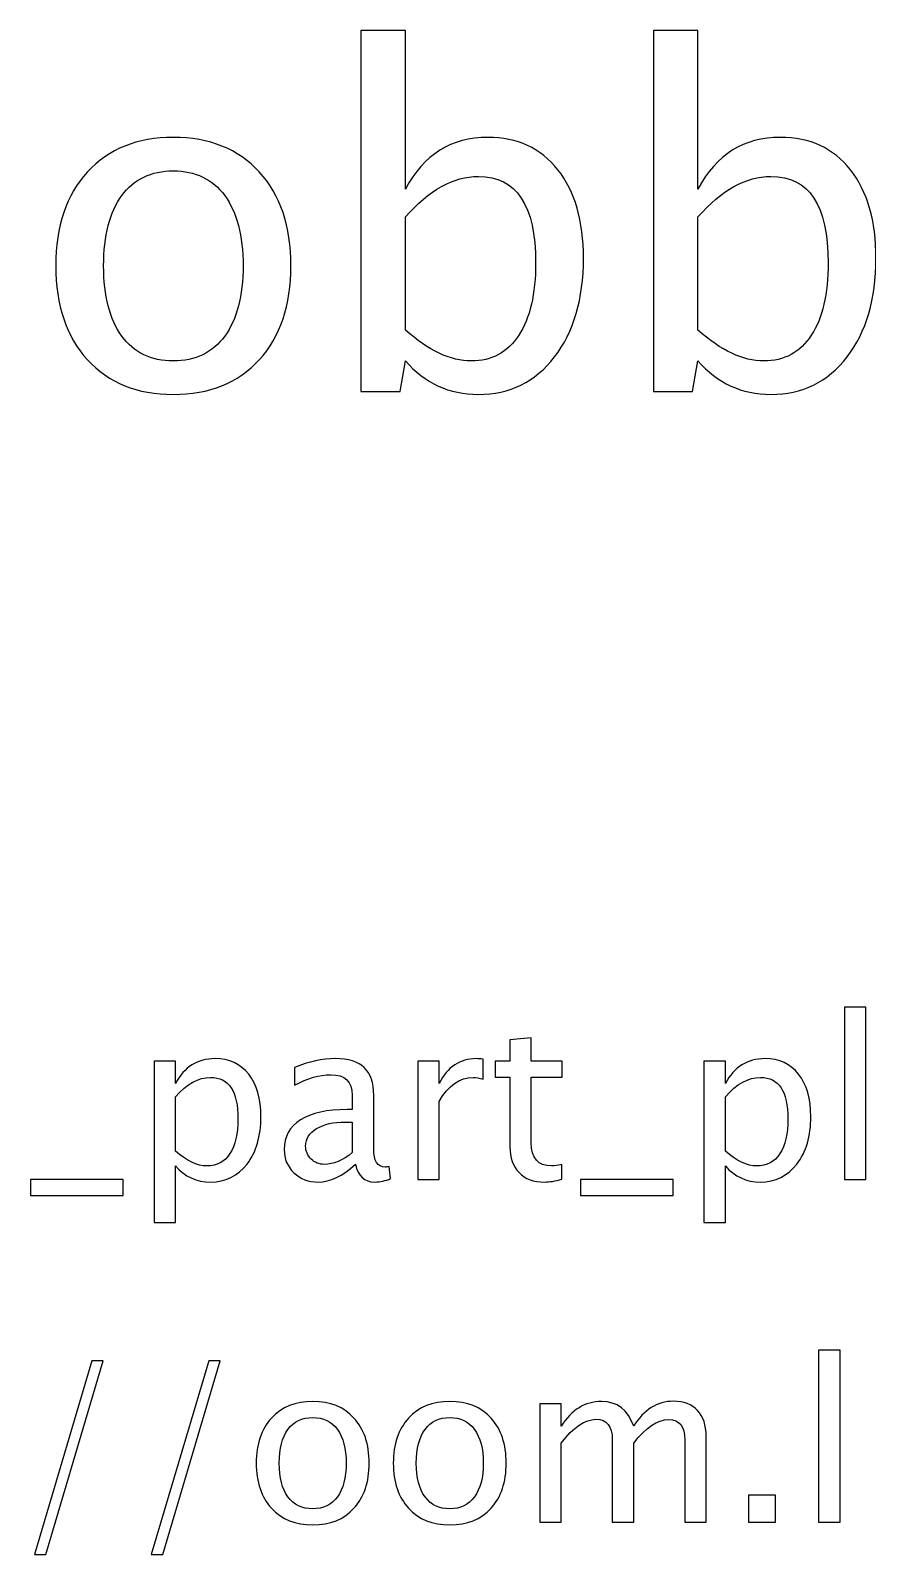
# Model space of a CAD drawing. Header units: centimetres. Extents: x -39.7 to 39.5, y 11.3 to 43.7.
# Drawn here: x -26.15 to -21.39, y 35.03 to 43.71 of the extents above; entities that cross this region are included whole.
import ezdxf

# ---------------------------------------------------------------- set-up
doc = ezdxf.new("R2010")
doc.units = ezdxf.units.CM
doc.header["$MEASUREMENT"] = 0
doc.layers.add('Layer 1', color=7, linetype='Continuous')

msp = doc.modelspace()

# ---------------------------------------------------------------- linework, layer by layer
at = {"layer": 'Layer 1'}
for points, knots in [([(-24.27282, 41.65457), (-24.27282, 41.65457), (-24.27282, 43.71037), (-24.27282, 43.71037), (-24.27282, 43.71037), (-24.27282, 43.71037), (-24.01882, 43.71037), (-24.01882, 43.71037), (-24.01882, 43.71037), (-24.01882, 43.71037), (-24.01882, 42.80771), (-24.01882, 42.80771), (-24.01882, 42.80771), (-23.91475, 43.00394), (-23.75821, 43.10183), (-23.54963, 43.10183), (-23.54963, 43.10183), (-23.38073, 43.10183), (-23.248, 43.04054), (-23.15099, 42.91751), (-23.15099, 42.91751), (-23.05397, 42.79448), (-23.00547, 42.62647), (-23.00547, 42.41348), (-23.00547, 42.41348), (-23.00547, 42.18153), (-23.06059, 41.99411), (-23.17039, 41.85212), (-23.17039, 41.85212), (-23.28019, 41.70969), (-23.42483, 41.63869), (-23.60387, 41.63869), (-23.60387, 41.63869), (-23.77011, 41.63869), (-23.90858, 41.70219), (-24.01882, 41.82963), (-24.01882, 41.82963), (-24.01882, 41.82963), (-24.04969, 41.65457), (-24.04969, 41.65457), (-24.04969, 41.65457), (-24.04969, 41.65457), (-24.27282, 41.65457), (-24.27282, 41.65457)], [0, 0, 0, 0, 0.0833333, 0.0833333, 0.0833333, 0.0833333, 0.1666667, 0.1666667, 0.1666667, 0.1666667, 0.25, 0.25, 0.25, 0.25, 0.3333333, 0.3333333, 0.3333333, 0.3333333, 0.4166667, 0.4166667, 0.4166667, 0.4166667, 0.5, 0.5, 0.5, 0.5, 0.5833333, 0.5833333, 0.5833333, 0.5833333, 0.6666667, 0.6666667, 0.6666667, 0.6666667, 0.75, 0.75, 0.75, 0.75, 0.8333333, 0.8333333, 0.8333333, 0.8333333, 1, 1, 1, 1]), ([(-22.60771, 41.65457), (-22.60771, 41.65457), (-22.60771, 43.71037), (-22.60771, 43.71037), (-22.60771, 43.71037), (-22.60771, 43.71037), (-22.35371, 43.71037), (-22.35371, 43.71037), (-22.35371, 43.71037), (-22.35371, 43.71037), (-22.35371, 42.80771), (-22.35371, 42.80771), (-22.35371, 42.80771), (-22.24964, 43.00394), (-22.0931, 43.10183), (-21.88452, 43.10183), (-21.88452, 43.10183), (-21.71562, 43.10183), (-21.58289, 43.04054), (-21.48588, 42.91751), (-21.48588, 42.91751), (-21.38886, 42.79448), (-21.34036, 42.62647), (-21.34036, 42.41348), (-21.34036, 42.41348), (-21.34036, 42.18153), (-21.39548, 41.99411), (-21.50528, 41.85212), (-21.50528, 41.85212), (-21.61508, 41.70969), (-21.75972, 41.63869), (-21.93876, 41.63869), (-21.93876, 41.63869), (-22.105, 41.63869), (-22.24347, 41.70219), (-22.35371, 41.82963), (-22.35371, 41.82963), (-22.35371, 41.82963), (-22.38458, 41.65457), (-22.38458, 41.65457), (-22.38458, 41.65457), (-22.38458, 41.65457), (-22.60771, 41.65457), (-22.60771, 41.65457)], [0, 0, 0, 0, 0.0833333, 0.0833333, 0.0833333, 0.0833333, 0.1666667, 0.1666667, 0.1666667, 0.1666667, 0.25, 0.25, 0.25, 0.25, 0.3333333, 0.3333333, 0.3333333, 0.3333333, 0.4166667, 0.4166667, 0.4166667, 0.4166667, 0.5, 0.5, 0.5, 0.5, 0.5833333, 0.5833333, 0.5833333, 0.5833333, 0.6666667, 0.6666667, 0.6666667, 0.6666667, 0.75, 0.75, 0.75, 0.75, 0.8333333, 0.8333333, 0.8333333, 0.8333333, 1, 1, 1, 1]), ([(-25.33997, 41.63869), (-25.5459, 41.63869), (-25.70906, 41.70439), (-25.82901, 41.8358), (-25.82901, 41.8358), (-25.94939, 41.96721), (-26.00937, 42.14581), (-26.00937, 42.37114), (-26.00937, 42.37114), (-26.00937, 42.59604), (-25.94939, 42.77419), (-25.82901, 42.90516), (-25.82901, 42.90516), (-25.70906, 43.03613), (-25.5459, 43.10183), (-25.33997, 43.10183), (-25.33997, 43.10183), (-25.13404, 43.10183), (-24.97088, 43.03613), (-24.85093, 42.90516), (-24.85093, 42.90516), (-24.73055, 42.77419), (-24.67058, 42.59604), (-24.67058, 42.37114), (-24.67058, 42.37114), (-24.67058, 42.14581), (-24.73055, 41.96721), (-24.85093, 41.8358), (-24.85093, 41.8358), (-24.97088, 41.70439), (-25.13404, 41.63869), (-25.33997, 41.63869)], [0, 0, 0, 0, 0.1111111, 0.1111111, 0.1111111, 0.1111111, 0.2222222, 0.2222222, 0.2222222, 0.2222222, 0.3333333, 0.3333333, 0.3333333, 0.3333333, 0.4444444, 0.4444444, 0.4444444, 0.4444444, 0.5555556, 0.5555556, 0.5555556, 0.5555556, 0.6666667, 0.6666667, 0.6666667, 0.6666667, 0.7777778, 0.7777778, 0.7777778, 0.7777778, 1, 1, 1, 1]), ([(-25.34041, 41.82919), (-25.21473, 41.82919), (-25.11684, 41.87637), (-25.04717, 41.97118), (-25.04717, 41.97118), (-24.97793, 42.06555), (-24.9431, 42.19917), (-24.9431, 42.37114), (-24.9431, 42.37114), (-24.9431, 42.54268), (-24.97793, 42.67586), (-25.04717, 42.77022), (-25.04717, 42.77022), (-25.11684, 42.86415), (-25.21473, 42.91133), (-25.34041, 42.91133), (-25.34041, 42.91133), (-25.46653, 42.91133), (-25.56442, 42.86415), (-25.63322, 42.77022), (-25.63322, 42.77022), (-25.70245, 42.67586), (-25.73684, 42.54268), (-25.73684, 42.37114), (-25.73684, 42.37114), (-25.73684, 42.19917), (-25.70245, 42.06555), (-25.63322, 41.97118), (-25.63322, 41.97118), (-25.56442, 41.87637), (-25.46653, 41.82919), (-25.34041, 41.82919)], [0, 0, 0, 0, 0.1111111, 0.1111111, 0.1111111, 0.1111111, 0.2222222, 0.2222222, 0.2222222, 0.2222222, 0.3333333, 0.3333333, 0.3333333, 0.3333333, 0.4444444, 0.4444444, 0.4444444, 0.4444444, 0.5555556, 0.5555556, 0.5555556, 0.5555556, 0.6666667, 0.6666667, 0.6666667, 0.6666667, 0.7777778, 0.7777778, 0.7777778, 0.7777778, 1, 1, 1, 1]), ([(-24.01882, 42.0047), (-23.88785, 41.88784), (-23.76306, 41.82919), (-23.64444, 41.82919), (-23.64444, 41.82919), (-23.52758, 41.82919), (-23.43718, 41.87814), (-23.37368, 41.97559), (-23.37368, 41.97559), (-23.30974, 42.07305), (-23.27799, 42.21019), (-23.27799, 42.38746), (-23.27799, 42.38746), (-23.27799, 42.71554), (-23.38647, 42.87958), (-23.60343, 42.87958), (-23.60343, 42.87958), (-23.74542, 42.87958), (-23.88388, 42.80286), (-24.01882, 42.64896), (-24.01882, 42.64896), (-24.01882, 42.64896), (-24.01882, 42.0047), (-24.01882, 42.0047)], [0, 0, 0, 0, 0.1428571, 0.1428571, 0.1428571, 0.1428571, 0.2857143, 0.2857143, 0.2857143, 0.2857143, 0.4285714, 0.4285714, 0.4285714, 0.4285714, 0.5714286, 0.5714286, 0.5714286, 0.5714286, 0.7142857, 0.7142857, 0.7142857, 0.7142857, 1, 1, 1, 1]), ([(-22.35371, 42.0047), (-22.22274, 41.88784), (-22.09795, 41.82919), (-21.97933, 41.82919), (-21.97933, 41.82919), (-21.86247, 41.82919), (-21.77207, 41.87814), (-21.70857, 41.97559), (-21.70857, 41.97559), (-21.64463, 42.07305), (-21.61288, 42.21019), (-21.61288, 42.38746), (-21.61288, 42.38746), (-21.61288, 42.71554), (-21.72136, 42.87958), (-21.93832, 42.87958), (-21.93832, 42.87958), (-22.08031, 42.87958), (-22.21877, 42.80286), (-22.35371, 42.64896), (-22.35371, 42.64896), (-22.35371, 42.64896), (-22.35371, 42.0047), (-22.35371, 42.0047)], [0, 0, 0, 0, 0.1428571, 0.1428571, 0.1428571, 0.1428571, 0.2857143, 0.2857143, 0.2857143, 0.2857143, 0.4285714, 0.4285714, 0.4285714, 0.4285714, 0.5714286, 0.5714286, 0.5714286, 0.5714286, 0.7142857, 0.7142857, 0.7142857, 0.7142857, 1, 1, 1, 1]), ([(-21.52028, 37.17044), (-21.52028, 37.17044), (-21.52028, 38.14961), (-21.52028, 38.14961), (-21.52028, 38.14961), (-21.52028, 38.14961), (-21.39836, 38.14961), (-21.39836, 38.14961), (-21.39836, 38.14961), (-21.39836, 38.14961), (-21.39836, 37.17044), (-21.39836, 37.17044), (-21.39836, 37.17044), (-21.39836, 37.17044), (-21.52028, 37.17044), (-21.52028, 37.17044)], [0, 0, 0, 0, 0.2, 0.2, 0.2, 0.2, 0.4, 0.4, 0.4, 0.4, 0.6, 0.6, 0.6, 0.6, 1, 1, 1, 1]), ([(-23.12852, 37.17065), (-23.1662, 37.16028), (-23.199, 37.1552), (-23.22673, 37.1552), (-23.22673, 37.1552), (-23.28896, 37.1552), (-23.33743, 37.17298), (-23.37215, 37.20854), (-23.37215, 37.20854), (-23.40707, 37.2441), (-23.42443, 37.29342), (-23.42443, 37.35671), (-23.42443, 37.35671), (-23.42443, 37.35671), (-23.42443, 37.7521), (-23.42443, 37.7521), (-23.42443, 37.7521), (-23.42443, 37.7521), (-23.50867, 37.7521), (-23.50867, 37.7521), (-23.50867, 37.7521), (-23.50867, 37.7521), (-23.50867, 37.84354), (-23.50867, 37.84354), (-23.50867, 37.84354), (-23.50867, 37.84354), (-23.42443, 37.84354), (-23.42443, 37.84354), (-23.42443, 37.84354), (-23.42443, 37.84354), (-23.42443, 37.96525), (-23.42443, 37.96525), (-23.42443, 37.96525), (-23.42443, 37.96525), (-23.30251, 37.97689), (-23.30251, 37.97689), (-23.30251, 37.97689), (-23.30251, 37.97689), (-23.30251, 37.84354), (-23.30251, 37.84354), (-23.30251, 37.84354), (-23.30251, 37.84354), (-23.12598, 37.84354), (-23.12598, 37.84354), (-23.12598, 37.84354), (-23.12598, 37.84354), (-23.12598, 37.7521), (-23.12598, 37.7521), (-23.12598, 37.7521), (-23.12598, 37.7521), (-23.30251, 37.7521), (-23.30251, 37.7521), (-23.30251, 37.7521), (-23.30251, 37.7521), (-23.30251, 37.37872), (-23.30251, 37.37872), (-23.30251, 37.37872), (-23.30251, 37.29067), (-23.2642, 37.24664), (-23.18779, 37.24664), (-23.18779, 37.24664), (-23.17149, 37.24664), (-23.1518, 37.24939), (-23.12852, 37.25468), (-23.12852, 37.25468), (-23.12852, 37.25468), (-23.12852, 37.17065), (-23.12852, 37.17065)], [0, 0, 0, 0, 0.0555556, 0.0555556, 0.0555556, 0.0555556, 0.1111111, 0.1111111, 0.1111111, 0.1111111, 0.1666667, 0.1666667, 0.1666667, 0.1666667, 0.2222222, 0.2222222, 0.2222222, 0.2222222, 0.2777778, 0.2777778, 0.2777778, 0.2777778, 0.3333333, 0.3333333, 0.3333333, 0.3333333, 0.3888889, 0.3888889, 0.3888889, 0.3888889, 0.4444444, 0.4444444, 0.4444444, 0.4444444, 0.5, 0.5, 0.5, 0.5, 0.5555556, 0.5555556, 0.5555556, 0.5555556, 0.6111111, 0.6111111, 0.6111111, 0.6111111, 0.6666667, 0.6666667, 0.6666667, 0.6666667, 0.7222222, 0.7222222, 0.7222222, 0.7222222, 0.7777778, 0.7777778, 0.7777778, 0.7777778, 0.8333333, 0.8333333, 0.8333333, 0.8333333, 0.8888889, 0.8888889, 0.8888889, 0.8888889, 1, 1, 1, 1]), ([(-25.44965, 36.92533), (-25.44965, 36.92533), (-25.44965, 37.84354), (-25.44965, 37.84354), (-25.44965, 37.84354), (-25.44965, 37.84354), (-25.32773, 37.84354), (-25.32773, 37.84354), (-25.32773, 37.84354), (-25.32773, 37.84354), (-25.32773, 37.71633), (-25.32773, 37.71633), (-25.32773, 37.71633), (-25.27778, 37.81052), (-25.20263, 37.85751), (-25.10252, 37.85751), (-25.10252, 37.85751), (-25.02145, 37.85751), (-24.95774, 37.82809), (-24.91117, 37.76903), (-24.91117, 37.76903), (-24.8646, 37.70998), (-24.84132, 37.62933), (-24.84132, 37.5271), (-24.84132, 37.5271), (-24.84132, 37.41576), (-24.86778, 37.3258), (-24.92048, 37.25765), (-24.92048, 37.25765), (-24.97319, 37.18928), (-25.04261, 37.1552), (-25.12855, 37.1552), (-25.12855, 37.1552), (-25.20835, 37.1552), (-25.27481, 37.18568), (-25.32773, 37.24685), (-25.32773, 37.24685), (-25.32773, 37.24685), (-25.32773, 36.92533), (-25.32773, 36.92533), (-25.32773, 36.92533), (-25.32773, 36.92533), (-25.44965, 36.92533), (-25.44965, 36.92533)], [0, 0, 0, 0, 0.0833333, 0.0833333, 0.0833333, 0.0833333, 0.1666667, 0.1666667, 0.1666667, 0.1666667, 0.25, 0.25, 0.25, 0.25, 0.3333333, 0.3333333, 0.3333333, 0.3333333, 0.4166667, 0.4166667, 0.4166667, 0.4166667, 0.5, 0.5, 0.5, 0.5, 0.5833333, 0.5833333, 0.5833333, 0.5833333, 0.6666667, 0.6666667, 0.6666667, 0.6666667, 0.75, 0.75, 0.75, 0.75, 0.8333333, 0.8333333, 0.8333333, 0.8333333, 1, 1, 1, 1]), ([(-24.30348, 37.25617), (-24.37671, 37.18886), (-24.4472, 37.1552), (-24.51493, 37.1552), (-24.51493, 37.1552), (-24.5706, 37.1552), (-24.61696, 37.17256), (-24.65357, 37.20748), (-24.65357, 37.20748), (-24.6904, 37.24241), (-24.70882, 37.28643), (-24.70882, 37.33956), (-24.70882, 37.33956), (-24.70882, 37.41301), (-24.67792, 37.46953), (-24.61611, 37.5089), (-24.61611, 37.5089), (-24.5543, 37.54827), (-24.46561, 37.56795), (-24.35004, 37.56795), (-24.35004, 37.56795), (-24.35004, 37.56795), (-24.32147, 37.56795), (-24.32147, 37.56795), (-24.32147, 37.56795), (-24.32147, 37.56795), (-24.32147, 37.64902), (-24.32147, 37.64902), (-24.32147, 37.64902), (-24.32147, 37.72712), (-24.36211, 37.76607), (-24.4436, 37.76607), (-24.4436, 37.76607), (-24.50668, 37.76607), (-24.57568, 37.74617), (-24.6504, 37.70638), (-24.6504, 37.70638), (-24.6504, 37.70638), (-24.6504, 37.80671), (-24.6504, 37.80671), (-24.6504, 37.80671), (-24.56827, 37.84058), (-24.4908, 37.85751), (-24.4182, 37.85751), (-24.4182, 37.85751), (-24.34348, 37.85751), (-24.28824, 37.84058), (-24.25289, 37.8065), (-24.25289, 37.8065), (-24.21733, 37.77242), (-24.19955, 37.71993), (-24.19955, 37.64902), (-24.19955, 37.64902), (-24.19955, 37.64902), (-24.19955, 37.34485), (-24.19955, 37.34485), (-24.19955, 37.34485), (-24.19955, 37.27522), (-24.17817, 37.24029), (-24.1352, 37.24029), (-24.1352, 37.24029), (-24.12991, 37.24029), (-24.12208, 37.24114), (-24.11171, 37.24283), (-24.11171, 37.24283), (-24.11171, 37.24283), (-24.10303, 37.1751), (-24.10303, 37.1751), (-24.10303, 37.1751), (-24.13076, 37.16176), (-24.16124, 37.1552), (-24.19468, 37.1552), (-24.19468, 37.1552), (-24.25162, 37.1552), (-24.28781, 37.18886), (-24.30348, 37.25617)], [0, 0, 0, 0, 0.05, 0.05, 0.05, 0.05, 0.1, 0.1, 0.1, 0.1, 0.15, 0.15, 0.15, 0.15, 0.2, 0.2, 0.2, 0.2, 0.25, 0.25, 0.25, 0.25, 0.3, 0.3, 0.3, 0.3, 0.35, 0.35, 0.35, 0.35, 0.4, 0.4, 0.4, 0.4, 0.45, 0.45, 0.45, 0.45, 0.5, 0.5, 0.5, 0.5, 0.55, 0.55, 0.55, 0.55, 0.6, 0.6, 0.6, 0.6, 0.65, 0.65, 0.65, 0.65, 0.7, 0.7, 0.7, 0.7, 0.75, 0.75, 0.75, 0.75, 0.8, 0.8, 0.8, 0.8, 0.85, 0.85, 0.85, 0.85, 0.9, 0.9, 0.9, 0.9, 1, 1, 1, 1]), ([(-23.94915, 37.17044), (-23.94915, 37.17044), (-23.94915, 37.84354), (-23.94915, 37.84354), (-23.94915, 37.84354), (-23.94915, 37.84354), (-23.82723, 37.84354), (-23.82723, 37.84354), (-23.82723, 37.84354), (-23.82723, 37.84354), (-23.82723, 37.71633), (-23.82723, 37.71633), (-23.82723, 37.71633), (-23.77876, 37.81052), (-23.70848, 37.85751), (-23.6162, 37.85751), (-23.6162, 37.85751), (-23.60371, 37.85751), (-23.59059, 37.85645), (-23.57704, 37.85434), (-23.57704, 37.85434), (-23.57704, 37.85434), (-23.57704, 37.74025), (-23.57704, 37.74025), (-23.57704, 37.74025), (-23.59821, 37.74723), (-23.61683, 37.75083), (-23.63292, 37.75083), (-23.63292, 37.75083), (-23.71039, 37.75083), (-23.77516, 37.70511), (-23.82723, 37.61346), (-23.82723, 37.61346), (-23.82723, 37.61346), (-23.82723, 37.17044), (-23.82723, 37.17044), (-23.82723, 37.17044), (-23.82723, 37.17044), (-23.94915, 37.17044), (-23.94915, 37.17044)], [0, 0, 0, 0, 0.0909091, 0.0909091, 0.0909091, 0.0909091, 0.1818182, 0.1818182, 0.1818182, 0.1818182, 0.2727273, 0.2727273, 0.2727273, 0.2727273, 0.3636364, 0.3636364, 0.3636364, 0.3636364, 0.4545455, 0.4545455, 0.4545455, 0.4545455, 0.5454545, 0.5454545, 0.5454545, 0.5454545, 0.6363636, 0.6363636, 0.6363636, 0.6363636, 0.7272727, 0.7272727, 0.7272727, 0.7272727, 0.8181818, 0.8181818, 0.8181818, 0.8181818, 1, 1, 1, 1]), ([(-22.31953, 36.92533), (-22.31953, 36.92533), (-22.31953, 37.84354), (-22.31953, 37.84354), (-22.31953, 37.84354), (-22.31953, 37.84354), (-22.19761, 37.84354), (-22.19761, 37.84354), (-22.19761, 37.84354), (-22.19761, 37.84354), (-22.19761, 37.71633), (-22.19761, 37.71633), (-22.19761, 37.71633), (-22.14766, 37.81052), (-22.07251, 37.85751), (-21.9724, 37.85751), (-21.9724, 37.85751), (-21.89133, 37.85751), (-21.82762, 37.82809), (-21.78105, 37.76903), (-21.78105, 37.76903), (-21.73448, 37.70998), (-21.7112, 37.62933), (-21.7112, 37.5271), (-21.7112, 37.5271), (-21.7112, 37.41576), (-21.73766, 37.3258), (-21.79036, 37.25765), (-21.79036, 37.25765), (-21.84307, 37.18928), (-21.91249, 37.1552), (-21.99843, 37.1552), (-21.99843, 37.1552), (-22.07823, 37.1552), (-22.14469, 37.18568), (-22.19761, 37.24685), (-22.19761, 37.24685), (-22.19761, 37.24685), (-22.19761, 36.92533), (-22.19761, 36.92533), (-22.19761, 36.92533), (-22.19761, 36.92533), (-22.31953, 36.92533), (-22.31953, 36.92533)], [0, 0, 0, 0, 0.0833333, 0.0833333, 0.0833333, 0.0833333, 0.1666667, 0.1666667, 0.1666667, 0.1666667, 0.25, 0.25, 0.25, 0.25, 0.3333333, 0.3333333, 0.3333333, 0.3333333, 0.4166667, 0.4166667, 0.4166667, 0.4166667, 0.5, 0.5, 0.5, 0.5, 0.5833333, 0.5833333, 0.5833333, 0.5833333, 0.6666667, 0.6666667, 0.6666667, 0.6666667, 0.75, 0.75, 0.75, 0.75, 0.8333333, 0.8333333, 0.8333333, 0.8333333, 1, 1, 1, 1]), ([(-25.32773, 37.33088), (-25.26486, 37.27479), (-25.20496, 37.24664), (-25.14802, 37.24664), (-25.14802, 37.24664), (-25.09193, 37.24664), (-25.04854, 37.27014), (-25.01806, 37.31691), (-25.01806, 37.31691), (-24.98737, 37.36369), (-24.97213, 37.42952), (-24.97213, 37.51461), (-24.97213, 37.51461), (-24.97213, 37.67209), (-25.0242, 37.75083), (-25.12834, 37.75083), (-25.12834, 37.75083), (-25.1965, 37.75083), (-25.26296, 37.714), (-25.32773, 37.64013), (-25.32773, 37.64013), (-25.32773, 37.64013), (-25.32773, 37.33088), (-25.32773, 37.33088)], [0, 0, 0, 0, 0.1428571, 0.1428571, 0.1428571, 0.1428571, 0.2857143, 0.2857143, 0.2857143, 0.2857143, 0.4285714, 0.4285714, 0.4285714, 0.4285714, 0.5714286, 0.5714286, 0.5714286, 0.5714286, 0.7142857, 0.7142857, 0.7142857, 0.7142857, 1, 1, 1, 1]), ([(-22.19761, 37.33088), (-22.13474, 37.27479), (-22.07484, 37.24664), (-22.0179, 37.24664), (-22.0179, 37.24664), (-21.96181, 37.24664), (-21.91842, 37.27014), (-21.88794, 37.31691), (-21.88794, 37.31691), (-21.85725, 37.36369), (-21.84201, 37.42952), (-21.84201, 37.51461), (-21.84201, 37.51461), (-21.84201, 37.67209), (-21.89408, 37.75083), (-21.99822, 37.75083), (-21.99822, 37.75083), (-22.06638, 37.75083), (-22.13284, 37.714), (-22.19761, 37.64013), (-22.19761, 37.64013), (-22.19761, 37.64013), (-22.19761, 37.33088), (-22.19761, 37.33088)], [0, 0, 0, 0, 0.1428571, 0.1428571, 0.1428571, 0.1428571, 0.2857143, 0.2857143, 0.2857143, 0.2857143, 0.4285714, 0.4285714, 0.4285714, 0.4285714, 0.5714286, 0.5714286, 0.5714286, 0.5714286, 0.7142857, 0.7142857, 0.7142857, 0.7142857, 1, 1, 1, 1]), ([(-24.32147, 37.32263), (-24.32147, 37.32263), (-24.32147, 37.49556), (-24.32147, 37.49556), (-24.32147, 37.49556), (-24.32147, 37.49556), (-24.36063, 37.49683), (-24.36063, 37.49683), (-24.36063, 37.49683), (-24.42836, 37.49683), (-24.48297, 37.48434), (-24.52467, 37.45937), (-24.52467, 37.45937), (-24.56616, 37.43418), (-24.5869, 37.40095), (-24.5869, 37.35946), (-24.5869, 37.35946), (-24.5869, 37.33046), (-24.57653, 37.30591), (-24.556, 37.2858), (-24.556, 37.2858), (-24.53525, 37.26569), (-24.51006, 37.25553), (-24.48022, 37.25553), (-24.48022, 37.25553), (-24.42942, 37.25553), (-24.3765, 37.27797), (-24.32147, 37.32263)], [0, 0, 0, 0, 0.125, 0.125, 0.125, 0.125, 0.25, 0.25, 0.25, 0.25, 0.375, 0.375, 0.375, 0.375, 0.5, 0.5, 0.5, 0.5, 0.625, 0.625, 0.625, 0.625, 0.75, 0.75, 0.75, 0.75, 1, 1, 1, 1]), ([(-26.15323, 37.079), (-26.15323, 37.079), (-26.15323, 37.17044), (-26.15323, 37.17044), (-26.15323, 37.17044), (-26.15323, 37.17044), (-25.62491, 37.17044), (-25.62491, 37.17044), (-25.62491, 37.17044), (-25.62491, 37.17044), (-25.62491, 37.079), (-25.62491, 37.079), (-25.62491, 37.079), (-25.62491, 37.079), (-26.15323, 37.079), (-26.15323, 37.079)], [0, 0, 0, 0, 0.2, 0.2, 0.2, 0.2, 0.4, 0.4, 0.4, 0.4, 0.6, 0.6, 0.6, 0.6, 1, 1, 1, 1]), ([(-23.02311, 37.079), (-23.02311, 37.079), (-23.02311, 37.17044), (-23.02311, 37.17044), (-23.02311, 37.17044), (-23.02311, 37.17044), (-22.49479, 37.17044), (-22.49479, 37.17044), (-22.49479, 37.17044), (-22.49479, 37.17044), (-22.49479, 37.079), (-22.49479, 37.079), (-22.49479, 37.079), (-22.49479, 37.079), (-23.02311, 37.079), (-23.02311, 37.079)], [0, 0, 0, 0, 0.2, 0.2, 0.2, 0.2, 0.4, 0.4, 0.4, 0.4, 0.6, 0.6, 0.6, 0.6, 1, 1, 1, 1]), ([(-21.66677, 35.21887), (-21.66677, 35.21887), (-21.66677, 36.19804), (-21.66677, 36.19804), (-21.66677, 36.19804), (-21.66677, 36.19804), (-21.54485, 36.19804), (-21.54485, 36.19804), (-21.54485, 36.19804), (-21.54485, 36.19804), (-21.54485, 35.21887), (-21.54485, 35.21887), (-21.54485, 35.21887), (-21.54485, 35.21887), (-21.66677, 35.21887), (-21.66677, 35.21887)], [0, 0, 0, 0, 0.2, 0.2, 0.2, 0.2, 0.4, 0.4, 0.4, 0.4, 0.6, 0.6, 0.6, 0.6, 1, 1, 1, 1]), ([(-26.13123, 35.03472), (-26.13123, 35.03472), (-25.80463, 36.13708), (-25.80463, 36.13708), (-25.80463, 36.13708), (-25.80463, 36.13708), (-25.74007, 36.13708), (-25.74007, 36.13708), (-25.74007, 36.13708), (-25.74007, 36.13708), (-26.06667, 35.03472), (-26.06667, 35.03472), (-26.06667, 35.03472), (-26.06667, 35.03472), (-26.13123, 35.03472), (-26.13123, 35.03472)], [0, 0, 0, 0, 0.2, 0.2, 0.2, 0.2, 0.4, 0.4, 0.4, 0.4, 0.6, 0.6, 0.6, 0.6, 1, 1, 1, 1]), ([(-25.46533, 35.03472), (-25.46533, 35.03472), (-25.13873, 36.13708), (-25.13873, 36.13708), (-25.13873, 36.13708), (-25.13873, 36.13708), (-25.07417, 36.13708), (-25.07417, 36.13708), (-25.07417, 36.13708), (-25.07417, 36.13708), (-25.40077, 35.03472), (-25.40077, 35.03472), (-25.40077, 35.03472), (-25.40077, 35.03472), (-25.46533, 35.03472), (-25.46533, 35.03472)], [0, 0, 0, 0, 0.2, 0.2, 0.2, 0.2, 0.4, 0.4, 0.4, 0.4, 0.6, 0.6, 0.6, 0.6, 1, 1, 1, 1]), ([(-24.5467, 35.20363), (-24.64555, 35.20363), (-24.72386, 35.23517), (-24.78144, 35.29825), (-24.78144, 35.29825), (-24.83922, 35.36132), (-24.86801, 35.44705), (-24.86801, 35.55521), (-24.86801, 35.55521), (-24.86801, 35.66316), (-24.83922, 35.74867), (-24.78144, 35.81154), (-24.78144, 35.81154), (-24.72386, 35.8744), (-24.64555, 35.90594), (-24.5467, 35.90594), (-24.5467, 35.90594), (-24.44785, 35.90594), (-24.36953, 35.8744), (-24.31196, 35.81154), (-24.31196, 35.81154), (-24.25418, 35.74867), (-24.22539, 35.66316), (-24.22539, 35.55521), (-24.22539, 35.55521), (-24.22539, 35.44705), (-24.25418, 35.36132), (-24.31196, 35.29825), (-24.31196, 35.29825), (-24.36953, 35.23517), (-24.44785, 35.20363), (-24.5467, 35.20363)], [0, 0, 0, 0, 0.1111111, 0.1111111, 0.1111111, 0.1111111, 0.2222222, 0.2222222, 0.2222222, 0.2222222, 0.3333333, 0.3333333, 0.3333333, 0.3333333, 0.4444444, 0.4444444, 0.4444444, 0.4444444, 0.5555556, 0.5555556, 0.5555556, 0.5555556, 0.6666667, 0.6666667, 0.6666667, 0.6666667, 0.7777778, 0.7777778, 0.7777778, 0.7777778, 1, 1, 1, 1]), ([(-23.7665, 35.20363), (-23.86535, 35.20363), (-23.94366, 35.23517), (-24.00124, 35.29825), (-24.00124, 35.29825), (-24.05902, 35.36132), (-24.08781, 35.44705), (-24.08781, 35.55521), (-24.08781, 35.55521), (-24.08781, 35.66316), (-24.05902, 35.74867), (-24.00124, 35.81154), (-24.00124, 35.81154), (-23.94366, 35.8744), (-23.86535, 35.90594), (-23.7665, 35.90594), (-23.7665, 35.90594), (-23.66765, 35.90594), (-23.58933, 35.8744), (-23.53176, 35.81154), (-23.53176, 35.81154), (-23.47398, 35.74867), (-23.44519, 35.66316), (-23.44519, 35.55521), (-23.44519, 35.55521), (-23.44519, 35.44705), (-23.47398, 35.36132), (-23.53176, 35.29825), (-23.53176, 35.29825), (-23.58933, 35.23517), (-23.66765, 35.20363), (-23.7665, 35.20363)], [0, 0, 0, 0, 0.1111111, 0.1111111, 0.1111111, 0.1111111, 0.2222222, 0.2222222, 0.2222222, 0.2222222, 0.3333333, 0.3333333, 0.3333333, 0.3333333, 0.4444444, 0.4444444, 0.4444444, 0.4444444, 0.5555556, 0.5555556, 0.5555556, 0.5555556, 0.6666667, 0.6666667, 0.6666667, 0.6666667, 0.7777778, 0.7777778, 0.7777778, 0.7777778, 1, 1, 1, 1]), ([(-23.25427, 35.21887), (-23.25427, 35.21887), (-23.25427, 35.89197), (-23.25427, 35.89197), (-23.25427, 35.89197), (-23.25427, 35.89197), (-23.13235, 35.89197), (-23.13235, 35.89197), (-23.13235, 35.89197), (-23.13235, 35.89197), (-23.13235, 35.76476), (-23.13235, 35.76476), (-23.13235, 35.76476), (-23.07287, 35.85895), (-22.99667, 35.90594), (-22.90333, 35.90594), (-22.90333, 35.90594), (-22.81337, 35.90594), (-22.7522, 35.85895), (-22.7196, 35.76476), (-22.7196, 35.76476), (-22.66181, 35.8598), (-22.58646, 35.90721), (-22.49396, 35.90721), (-22.49396, 35.90721), (-22.43491, 35.90721), (-22.38898, 35.88985), (-22.35617, 35.85493), (-22.35617, 35.85493), (-22.32336, 35.82), (-22.30685, 35.77111), (-22.30685, 35.70824), (-22.30685, 35.70824), (-22.30685, 35.70824), (-22.30685, 35.21887), (-22.30685, 35.21887), (-22.30685, 35.21887), (-22.30685, 35.21887), (-22.42877, 35.21887), (-22.42877, 35.21887), (-22.42877, 35.21887), (-22.42877, 35.21887), (-22.42877, 35.68814), (-22.42877, 35.68814), (-22.42877, 35.68814), (-22.42877, 35.76476), (-22.45925, 35.80307), (-22.52021, 35.80307), (-22.52021, 35.80307), (-22.5835, 35.80307), (-22.64996, 35.75841), (-22.7196, 35.66887), (-22.7196, 35.66887), (-22.7196, 35.66887), (-22.7196, 35.21887), (-22.7196, 35.21887), (-22.7196, 35.21887), (-22.7196, 35.21887), (-22.84152, 35.21887), (-22.84152, 35.21887), (-22.84152, 35.21887), (-22.84152, 35.21887), (-22.84152, 35.68856), (-22.84152, 35.68856), (-22.84152, 35.68856), (-22.84152, 35.76582), (-22.87242, 35.80434), (-22.93444, 35.80434), (-22.93444, 35.80434), (-22.99604, 35.80434), (-23.06208, 35.75947), (-23.13235, 35.66951), (-23.13235, 35.66951), (-23.13235, 35.66951), (-23.13235, 35.21887), (-23.13235, 35.21887), (-23.13235, 35.21887), (-23.13235, 35.21887), (-23.25427, 35.21887), (-23.25427, 35.21887)], [0, 0, 0, 0, 0.047619, 0.047619, 0.047619, 0.047619, 0.0952381, 0.0952381, 0.0952381, 0.0952381, 0.1428571, 0.1428571, 0.1428571, 0.1428571, 0.1904762, 0.1904762, 0.1904762, 0.1904762, 0.2380952, 0.2380952, 0.2380952, 0.2380952, 0.2857143, 0.2857143, 0.2857143, 0.2857143, 0.3333333, 0.3333333, 0.3333333, 0.3333333, 0.3809524, 0.3809524, 0.3809524, 0.3809524, 0.4285714, 0.4285714, 0.4285714, 0.4285714, 0.4761905, 0.4761905, 0.4761905, 0.4761905, 0.5238095, 0.5238095, 0.5238095, 0.5238095, 0.5714286, 0.5714286, 0.5714286, 0.5714286, 0.6190476, 0.6190476, 0.6190476, 0.6190476, 0.6666667, 0.6666667, 0.6666667, 0.6666667, 0.7142857, 0.7142857, 0.7142857, 0.7142857, 0.7619048, 0.7619048, 0.7619048, 0.7619048, 0.8095238, 0.8095238, 0.8095238, 0.8095238, 0.8571429, 0.8571429, 0.8571429, 0.8571429, 0.9047619, 0.9047619, 0.9047619, 0.9047619, 1, 1, 1, 1]), ([(-24.54691, 35.29507), (-24.48659, 35.29507), (-24.4396, 35.31772), (-24.40615, 35.36323), (-24.40615, 35.36323), (-24.37292, 35.40852), (-24.3562, 35.47266), (-24.3562, 35.55521), (-24.3562, 35.55521), (-24.3562, 35.63755), (-24.37292, 35.70147), (-24.40615, 35.74677), (-24.40615, 35.74677), (-24.4396, 35.79185), (-24.48659, 35.8145), (-24.54691, 35.8145), (-24.54691, 35.8145), (-24.60745, 35.8145), (-24.65444, 35.79185), (-24.68746, 35.74677), (-24.68746, 35.74677), (-24.72069, 35.70147), (-24.7372, 35.63755), (-24.7372, 35.55521), (-24.7372, 35.55521), (-24.7372, 35.47266), (-24.72069, 35.40852), (-24.68746, 35.36323), (-24.68746, 35.36323), (-24.65444, 35.31772), (-24.60745, 35.29507), (-24.54691, 35.29507)], [0, 0, 0, 0, 0.1111111, 0.1111111, 0.1111111, 0.1111111, 0.2222222, 0.2222222, 0.2222222, 0.2222222, 0.3333333, 0.3333333, 0.3333333, 0.3333333, 0.4444444, 0.4444444, 0.4444444, 0.4444444, 0.5555556, 0.5555556, 0.5555556, 0.5555556, 0.6666667, 0.6666667, 0.6666667, 0.6666667, 0.7777778, 0.7777778, 0.7777778, 0.7777778, 1, 1, 1, 1]), ([(-23.76671, 35.29507), (-23.70639, 35.29507), (-23.6594, 35.31772), (-23.62595, 35.36323), (-23.62595, 35.36323), (-23.59272, 35.40852), (-23.576, 35.47266), (-23.576, 35.55521), (-23.576, 35.55521), (-23.576, 35.63755), (-23.59272, 35.70147), (-23.62595, 35.74677), (-23.62595, 35.74677), (-23.6594, 35.79185), (-23.70639, 35.8145), (-23.76671, 35.8145), (-23.76671, 35.8145), (-23.82725, 35.8145), (-23.87424, 35.79185), (-23.90726, 35.74677), (-23.90726, 35.74677), (-23.94049, 35.70147), (-23.957, 35.63755), (-23.957, 35.55521), (-23.957, 35.55521), (-23.957, 35.47266), (-23.94049, 35.40852), (-23.90726, 35.36323), (-23.90726, 35.36323), (-23.87424, 35.31772), (-23.82725, 35.29507), (-23.76671, 35.29507)], [0, 0, 0, 0, 0.1111111, 0.1111111, 0.1111111, 0.1111111, 0.2222222, 0.2222222, 0.2222222, 0.2222222, 0.3333333, 0.3333333, 0.3333333, 0.3333333, 0.4444444, 0.4444444, 0.4444444, 0.4444444, 0.5555556, 0.5555556, 0.5555556, 0.5555556, 0.6666667, 0.6666667, 0.6666667, 0.6666667, 0.7777778, 0.7777778, 0.7777778, 0.7777778, 1, 1, 1, 1]), ([(-22.06597, 35.21887), (-22.06597, 35.21887), (-22.06597, 35.37254), (-22.06597, 35.37254), (-22.06597, 35.37254), (-22.06597, 35.37254), (-21.9123, 35.37254), (-21.9123, 35.37254), (-21.9123, 35.37254), (-21.9123, 35.37254), (-21.9123, 35.21887), (-21.9123, 35.21887), (-21.9123, 35.21887), (-21.9123, 35.21887), (-22.06597, 35.21887), (-22.06597, 35.21887)], [0, 0, 0, 0, 0.2, 0.2, 0.2, 0.2, 0.4, 0.4, 0.4, 0.4, 0.6, 0.6, 0.6, 0.6, 1, 1, 1, 1])]:
    msp.add_open_spline(points, degree=3, knots=knots, dxfattribs=at)

doc.saveas('drawing.dxf')
